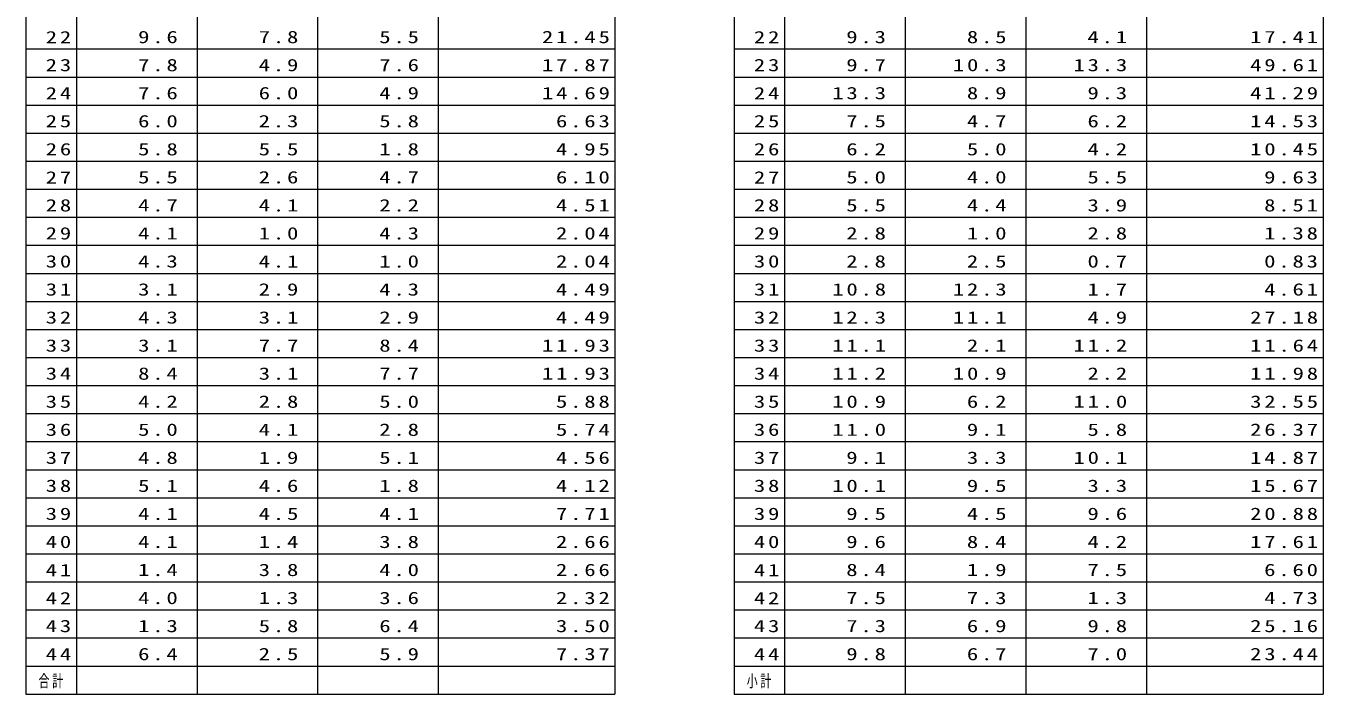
# Model space of a CAD drawing. Units: millimetres on the paper. Extents: x -364 to 372, y -252 to 274.
# Drawn here: x -364.2 to -133, y -252.3 to -133.2 of the extents above; entities that cross this region are included whole.
import ezdxf

# ---------------------------------------------------------------- set-up
doc = ezdxf.new("R2010")
doc.units = ezdxf.units.MM
doc.layers.add('0-1_layer1_', color=7, linetype='Continuous', lineweight=18)
doc.styles.add('ＭＳ ゴシック', font='')
doc.styles.get('ＭＳ ゴシック').set_extended_font_data('MS Gothic')

msp = doc.modelspace()

# ---------------------------------------------------------------- linework, layer by layer
at = {"layer": '0-1_layer1_'}
for p, q in [((-364.232, -22.3), (-364.232, -252.3)), ((-355.232, -22.3), (-355.232, -252.3)), ((-333.732, -22.3), (-333.732, -252.3)), ((-312.232, -22.3), (-312.232, -252.3)), ((-290.732, -22.3), (-290.732, -252.3)), ((-259.232, -22.3), (-259.232, -252.3)), ((-237.977, -22.3), (-237.977, -252.3)), ((-228.977, -22.3), (-228.977, -252.3)), ((-207.477, -22.3), (-207.477, -252.3)), ((-185.977, -22.3), (-185.977, -252.3)), ((-164.477, -22.3), (-164.477, -252.3)), ((-132.977, -22.3), (-132.977, -252.3)), ((-364.232, -137.3), (-259.232, -137.3)), ((-237.977, -137.3), (-132.977, -137.3)), ((-364.232, -142.3), (-259.232, -142.3)), ((-237.977, -142.3), (-132.977, -142.3)), ((-364.232, -147.3), (-259.232, -147.3)), ((-237.977, -147.3), (-132.977, -147.3)), ((-364.232, -152.3), (-259.232, -152.3)), ((-237.977, -152.3), (-132.977, -152.3)), ((-364.232, -157.3), (-259.232, -157.3)), ((-237.977, -157.3), (-132.977, -157.3)), ((-364.232, -162.3), (-259.232, -162.3)), ((-237.977, -162.3), (-132.977, -162.3)), ((-364.232, -167.3), (-259.232, -167.3)), ((-237.977, -167.3), (-132.977, -167.3)), ((-364.232, -172.3), (-259.232, -172.3)), ((-237.977, -172.3), (-132.977, -172.3)), ((-364.232, -177.3), (-259.232, -177.3)), ((-237.977, -177.3), (-132.977, -177.3)), ((-364.232, -182.3), (-259.232, -182.3)), ((-237.977, -182.3), (-132.977, -182.3)), ((-364.232, -187.3), (-259.232, -187.3)), ((-237.977, -187.3), (-132.977, -187.3)), ((-364.232, -192.3), (-259.232, -192.3)), ((-237.977, -192.3), (-132.977, -192.3)), ((-364.232, -197.3), (-259.232, -197.3)), ((-237.977, -197.3), (-132.977, -197.3)), ((-364.232, -202.3), (-259.232, -202.3)), ((-237.977, -202.3), (-132.977, -202.3)), ((-364.232, -207.3), (-259.232, -207.3)), ((-237.977, -207.3), (-132.977, -207.3)), ((-364.232, -212.3), (-259.232, -212.3)), ((-237.977, -212.3), (-132.977, -212.3)), ((-364.232, -217.3), (-259.232, -217.3)), ((-237.977, -217.3), (-132.977, -217.3)), ((-364.232, -222.3), (-259.232, -222.3)), ((-237.977, -222.3), (-132.977, -222.3)), ((-364.232, -227.3), (-259.232, -227.3)), ((-237.977, -227.3), (-132.977, -227.3)), ((-364.232, -232.3), (-259.232, -232.3)), ((-237.977, -232.3), (-132.977, -232.3)), ((-364.232, -237.3), (-259.232, -237.3)), ((-237.977, -237.3), (-132.977, -237.3)), ((-364.232, -242.3), (-259.232, -242.3)), ((-237.977, -242.3), (-132.977, -242.3)), ((-364.232, -247.3), (-259.232, -247.3)), ((-237.977, -247.3), (-132.977, -247.3)), ((-364.232, -252.3), (-259.232, -252.3)), ((-237.977, -252.3), (-132.977, -252.3))]:
    msp.add_line(p, q, dxfattribs=at)

# ---------------------------------------------------------------- texts
at = {"layer": '0-1_layer1_', "char_height": 2.199, "attachment_point": 7, "style": 'ＭＳ ゴシック'}
for s, insert in [('\\T1.25;\\W1.35;\\~22', (-363.232, -136.3)), ('\\T1.25;\\W1.35;9.6\\~', (-344.232, -136.3)), ('\\T1.25;\\W1.35;7.8\\~', (-322.732, -136.3)), ('\\T1.25;\\W1.35;21.45', (-272.232, -136.3)), ('\\T1.25;\\W1.35;\\~22', (-236.977, -136.3)), ('\\T1.25;\\W1.35;9.3\\~', (-217.977, -136.3)), ('\\T1.25;\\W1.35;8.5\\~', (-196.477, -136.3)), ('\\T1.25;\\W1.35;5.5\\~', (-301.232, -136.3)), ('\\T1.25;\\W1.35;4.1\\~', (-174.977, -136.3)), ('\\T1.25;\\W1.35;17.41', (-145.977, -136.3)), ('\\T1.25;\\W1.35;\\~23', (-363.232, -141.3)), ('\\T1.25;\\W1.35;7.8\\~', (-344.232, -141.3)), ('\\T1.25;\\W1.35;4.9\\~', (-322.732, -141.3)), ('\\T1.25;\\W1.35;7.6\\~', (-301.232, -141.3)), ('\\T1.25;\\W1.35;17.87', (-272.232, -141.3)), ('\\T1.25;\\W1.35;\\~23', (-236.977, -141.3)), ('\\T1.25;\\W1.35;9.7\\~', (-217.977, -141.3)), ('\\T1.25;\\W1.35;10.3\\~', (-198.977, -141.3)), ('\\T1.25;\\W1.35;13.3\\~', (-177.477, -141.3)), ('\\T1.25;\\W1.35;49.61', (-145.977, -141.3)), ('\\T1.25;\\W1.35;\\~24', (-363.232, -146.3)), ('\\T1.25;\\W1.35;7.6\\~', (-344.232, -146.3)), ('\\T1.25;\\W1.35;6.0\\~', (-322.732, -146.3)), ('\\T1.25;\\W1.35;4.9\\~', (-301.232, -146.3)), ('\\T1.25;\\W1.35;14.69', (-272.232, -146.3)), ('\\T1.25;\\W1.35;\\~24', (-236.977, -146.3)), ('\\T1.25;\\W1.35;13.3\\~', (-220.477, -146.3)), ('\\T1.25;\\W1.35;8.9\\~', (-196.477, -146.3)), ('\\T1.25;\\W1.35;9.3\\~', (-174.977, -146.3)), ('\\T1.25;\\W1.35;41.29', (-145.977, -146.3)), ('\\T1.25;\\W1.35;\\~25', (-363.232, -151.3)), ('\\T1.25;\\W1.35;6.0\\~', (-344.232, -151.3)), ('\\T1.25;\\W1.35;2.3\\~', (-322.732, -151.3)), ('\\T1.25;\\W1.35;5.8\\~', (-301.232, -151.3)), ('\\T1.25;\\W1.35;6.63', (-269.732, -151.3)), ('\\T1.25;\\W1.35;\\~25', (-236.977, -151.3)), ('\\T1.25;\\W1.35;7.5\\~', (-217.977, -151.3)), ('\\T1.25;\\W1.35;4.7\\~', (-196.477, -151.3)), ('\\T1.25;\\W1.35;6.2\\~', (-174.977, -151.3)), ('\\T1.25;\\W1.35;14.53', (-145.977, -151.3)), ('\\T1.25;\\W1.35;\\~26', (-363.232, -156.3)), ('\\T1.25;\\W1.35;5.8\\~', (-344.232, -156.3)), ('\\T1.25;\\W1.35;5.5\\~', (-322.732, -156.3)), ('\\T1.25;\\W1.35;1.8\\~', (-301.232, -156.3)), ('\\T1.25;\\W1.35;4.95', (-269.732, -156.3)), ('\\T1.25;\\W1.35;\\~26', (-236.977, -156.3)), ('\\T1.25;\\W1.35;6.2\\~', (-217.977, -156.3)), ('\\T1.25;\\W1.35;5.0\\~', (-196.477, -156.3)), ('\\T1.25;\\W1.35;4.2\\~', (-174.977, -156.3)), ('\\T1.25;\\W1.35;10.45', (-145.977, -156.3)), ('\\T1.25;\\W1.35;\\~27', (-363.232, -161.3)), ('\\T1.25;\\W1.35;5.5\\~', (-344.232, -161.3)), ('\\T1.25;\\W1.35;2.6\\~', (-322.732, -161.3)), ('\\T1.25;\\W1.35;4.7\\~', (-301.232, -161.3)), ('\\T1.25;\\W1.35;6.10', (-269.732, -161.3)), ('\\T1.25;\\W1.35;\\~27', (-236.977, -161.3)), ('\\T1.25;\\W1.35;5.0\\~', (-217.977, -161.3)), ('\\T1.25;\\W1.35;4.0\\~', (-196.477, -161.3)), ('\\T1.25;\\W1.35;5.5\\~', (-174.977, -161.3)), ('\\T1.25;\\W1.35;9.63', (-143.477, -161.3)), ('\\T1.25;\\W1.35;\\~28', (-363.232, -166.3)), ('\\T1.25;\\W1.35;4.7\\~', (-344.232, -166.3)), ('\\T1.25;\\W1.35;4.1\\~', (-322.732, -166.3)), ('\\T1.25;\\W1.35;2.2\\~', (-301.232, -166.3)), ('\\T1.25;\\W1.35;4.51', (-269.732, -166.3)), ('\\T1.25;\\W1.35;\\~28', (-236.977, -166.3)), ('\\T1.25;\\W1.35;5.5\\~', (-217.977, -166.3)), ('\\T1.25;\\W1.35;4.4\\~', (-196.477, -166.3)), ('\\T1.25;\\W1.35;3.9\\~', (-174.977, -166.3)), ('\\T1.25;\\W1.35;8.51', (-143.477, -166.3)), ('\\T1.25;\\W1.35;\\~29', (-363.232, -171.3)), ('\\T1.25;\\W1.35;4.1\\~', (-344.232, -171.3)), ('\\T1.25;\\W1.35;1.0\\~', (-322.732, -171.3)), ('\\T1.25;\\W1.35;4.3\\~', (-301.232, -171.3)), ('\\T1.25;\\W1.35;2.04', (-269.732, -171.3)), ('\\T1.25;\\W1.35;\\~29', (-236.977, -171.3)), ('\\T1.25;\\W1.35;2.8\\~', (-217.977, -171.3)), ('\\T1.25;\\W1.35;1.0\\~', (-196.477, -171.3)), ('\\T1.25;\\W1.35;2.8\\~', (-174.977, -171.3)), ('\\T1.25;\\W1.35;1.38', (-143.477, -171.3)), ('\\T1.25;\\W1.35;\\~30', (-363.232, -176.3)), ('\\T1.25;\\W1.35;4.3\\~', (-344.232, -176.3)), ('\\T1.25;\\W1.35;4.1\\~', (-322.732, -176.3)), ('\\T1.25;\\W1.35;1.0\\~', (-301.232, -176.3)), ('\\T1.25;\\W1.35;2.04', (-269.732, -176.3)), ('\\T1.25;\\W1.35;\\~30', (-236.977, -176.3)), ('\\T1.25;\\W1.35;2.8\\~', (-217.977, -176.3)), ('\\T1.25;\\W1.35;2.5\\~', (-196.477, -176.3)), ('\\T1.25;\\W1.35;0.7\\~', (-174.977, -176.3)), ('\\T1.25;\\W1.35;0.83', (-143.477, -176.3)), ('\\T1.25;\\W1.35;\\~31', (-363.232, -181.3)), ('\\T1.25;\\W1.35;3.1\\~', (-344.232, -181.3)), ('\\T1.25;\\W1.35;2.9\\~', (-322.732, -181.3)), ('\\T1.25;\\W1.35;4.3\\~', (-301.232, -181.3)), ('\\T1.25;\\W1.35;4.49', (-269.732, -181.3)), ('\\T1.25;\\W1.35;\\~31', (-236.977, -181.3)), ('\\T1.25;\\W1.35;10.8\\~', (-220.477, -181.3)), ('\\T1.25;\\W1.35;12.3\\~', (-198.977, -181.3)), ('\\T1.25;\\W1.35;1.7\\~', (-174.977, -181.3)), ('\\T1.25;\\W1.35;4.61', (-143.477, -181.3)), ('\\T1.25;\\W1.35;\\~32', (-363.232, -186.3)), ('\\T1.25;\\W1.35;4.3\\~', (-344.232, -186.3)), ('\\T1.25;\\W1.35;3.1\\~', (-322.732, -186.3)), ('\\T1.25;\\W1.35;2.9\\~', (-301.232, -186.3)), ('\\T1.25;\\W1.35;4.49', (-269.732, -186.3)), ('\\T1.25;\\W1.35;\\~32', (-236.977, -186.3)), ('\\T1.25;\\W1.35;12.3\\~', (-220.477, -186.3)), ('\\T1.25;\\W1.35;11.1\\~', (-198.977, -186.3)), ('\\T1.25;\\W1.35;4.9\\~', (-174.977, -186.3)), ('\\T1.25;\\W1.35;27.18', (-145.977, -186.3)), ('\\T1.25;\\W1.35;\\~33', (-363.232, -191.3)), ('\\T1.25;\\W1.35;3.1\\~', (-344.232, -191.3)), ('\\T1.25;\\W1.35;7.7\\~', (-322.732, -191.3)), ('\\T1.25;\\W1.35;8.4\\~', (-301.232, -191.3)), ('\\T1.25;\\W1.35;11.93', (-272.232, -191.3)), ('\\T1.25;\\W1.35;\\~33', (-236.977, -191.3)), ('\\T1.25;\\W1.35;11.1\\~', (-220.477, -191.3)), ('\\T1.25;\\W1.35;2.1\\~', (-196.477, -191.3)), ('\\T1.25;\\W1.35;11.2\\~', (-177.477, -191.3)), ('\\T1.25;\\W1.35;11.64', (-145.977, -191.3)), ('\\T1.25;\\W1.35;\\~34', (-363.232, -196.3)), ('\\T1.25;\\W1.35;8.4\\~', (-344.232, -196.3)), ('\\T1.25;\\W1.35;3.1\\~', (-322.732, -196.3)), ('\\T1.25;\\W1.35;7.7\\~', (-301.232, -196.3)), ('\\T1.25;\\W1.35;11.93', (-272.232, -196.3)), ('\\T1.25;\\W1.35;\\~34', (-236.977, -196.3)), ('\\T1.25;\\W1.35;11.2\\~', (-220.477, -196.3)), ('\\T1.25;\\W1.35;10.9\\~', (-198.977, -196.3)), ('\\T1.25;\\W1.35;2.2\\~', (-174.977, -196.3)), ('\\T1.25;\\W1.35;11.98', (-145.977, -196.3)), ('\\T1.25;\\W1.35;\\~35', (-363.232, -201.3)), ('\\T1.25;\\W1.35;4.2\\~', (-344.232, -201.3)), ('\\T1.25;\\W1.35;2.8\\~', (-322.732, -201.3)), ('\\T1.25;\\W1.35;5.0\\~', (-301.232, -201.3)), ('\\T1.25;\\W1.35;5.88', (-269.732, -201.3)), ('\\T1.25;\\W1.35;\\~35', (-236.977, -201.3)), ('\\T1.25;\\W1.35;10.9\\~', (-220.477, -201.3)), ('\\T1.25;\\W1.35;6.2\\~', (-196.477, -201.3)), ('\\T1.25;\\W1.35;11.0\\~', (-177.477, -201.3)), ('\\T1.25;\\W1.35;32.55', (-145.977, -201.3)), ('\\T1.25;\\W1.35;\\~36', (-363.232, -206.3)), ('\\T1.25;\\W1.35;5.0\\~', (-344.232, -206.3)), ('\\T1.25;\\W1.35;4.1\\~', (-322.732, -206.3)), ('\\T1.25;\\W1.35;2.8\\~', (-301.232, -206.3)), ('\\T1.25;\\W1.35;5.74', (-269.732, -206.3)), ('\\T1.25;\\W1.35;\\~36', (-236.977, -206.3)), ('\\T1.25;\\W1.35;11.0\\~', (-220.477, -206.3)), ('\\T1.25;\\W1.35;9.1\\~', (-196.477, -206.3)), ('\\T1.25;\\W1.35;5.8\\~', (-174.977, -206.3)), ('\\T1.25;\\W1.35;26.37', (-145.977, -206.3)), ('\\T1.25;\\W1.35;\\~37', (-363.232, -211.3)), ('\\T1.25;\\W1.35;4.8\\~', (-344.232, -211.3)), ('\\T1.25;\\W1.35;1.9\\~', (-322.732, -211.3)), ('\\T1.25;\\W1.35;5.1\\~', (-301.232, -211.3)), ('\\T1.25;\\W1.35;4.56', (-269.732, -211.3)), ('\\T1.25;\\W1.35;\\~37', (-236.977, -211.3)), ('\\T1.25;\\W1.35;9.1\\~', (-217.977, -211.3)), ('\\T1.25;\\W1.35;3.3\\~', (-196.477, -211.3)), ('\\T1.25;\\W1.35;10.1\\~', (-177.477, -211.3)), ('\\T1.25;\\W1.35;14.87', (-145.977, -211.3)), ('\\T1.25;\\W1.35;\\~38', (-363.232, -216.3)), ('\\T1.25;\\W1.35;5.1\\~', (-344.232, -216.3)), ('\\T1.25;\\W1.35;4.6\\~', (-322.732, -216.3)), ('\\T1.25;\\W1.35;1.8\\~', (-301.232, -216.3)), ('\\T1.25;\\W1.35;4.12', (-269.732, -216.3)), ('\\T1.25;\\W1.35;\\~38', (-236.977, -216.3)), ('\\T1.25;\\W1.35;10.1\\~', (-220.477, -216.3)), ('\\T1.25;\\W1.35;9.5\\~', (-196.477, -216.3)), ('\\T1.25;\\W1.35;3.3\\~', (-174.977, -216.3)), ('\\T1.25;\\W1.35;15.67', (-145.977, -216.3)), ('\\T1.25;\\W1.35;\\~39', (-363.232, -221.3)), ('\\T1.25;\\W1.35;4.1\\~', (-344.232, -221.3)), ('\\T1.25;\\W1.35;4.5\\~', (-322.732, -221.3)), ('\\T1.25;\\W1.35;4.1\\~', (-301.232, -221.3)), ('\\T1.25;\\W1.35;7.71', (-269.732, -221.3)), ('\\T1.25;\\W1.35;\\~39', (-236.977, -221.3)), ('\\T1.25;\\W1.35;9.5\\~', (-217.977, -221.3)), ('\\T1.25;\\W1.35;4.5\\~', (-196.477, -221.3)), ('\\T1.25;\\W1.35;9.6\\~', (-174.977, -221.3)), ('\\T1.25;\\W1.35;20.88', (-145.977, -221.3)), ('\\T1.25;\\W1.35;\\~40', (-363.232, -226.3)), ('\\T1.25;\\W1.35;4.1\\~', (-344.232, -226.3)), ('\\T1.25;\\W1.35;1.4\\~', (-322.732, -226.3)), ('\\T1.25;\\W1.35;3.8\\~', (-301.232, -226.3)), ('\\T1.25;\\W1.35;2.66', (-269.732, -226.3)), ('\\T1.25;\\W1.35;\\~40', (-236.977, -226.3)), ('\\T1.25;\\W1.35;9.6\\~', (-217.977, -226.3)), ('\\T1.25;\\W1.35;8.4\\~', (-196.477, -226.3)), ('\\T1.25;\\W1.35;4.2\\~', (-174.977, -226.3)), ('\\T1.25;\\W1.35;17.61', (-145.977, -226.3)), ('\\T1.25;\\W1.35;\\~41', (-363.232, -231.3)), ('\\T1.25;\\W1.35;1.4\\~', (-344.232, -231.3)), ('\\T1.25;\\W1.35;3.8\\~', (-322.732, -231.3)), ('\\T1.25;\\W1.35;4.0\\~', (-301.232, -231.3)), ('\\T1.25;\\W1.35;2.66', (-269.732, -231.3)), ('\\T1.25;\\W1.35;\\~41', (-236.977, -231.3)), ('\\T1.25;\\W1.35;8.4\\~', (-217.977, -231.3)), ('\\T1.25;\\W1.35;1.9\\~', (-196.477, -231.3)), ('\\T1.25;\\W1.35;7.5\\~', (-174.977, -231.3)), ('\\T1.25;\\W1.35;6.60', (-143.477, -231.3)), ('\\T1.25;\\W1.35;\\~42', (-363.232, -236.3)), ('\\T1.25;\\W1.35;4.0\\~', (-344.232, -236.3)), ('\\T1.25;\\W1.35;1.3\\~', (-322.732, -236.3)), ('\\T1.25;\\W1.35;3.6\\~', (-301.232, -236.3)), ('\\T1.25;\\W1.35;2.32', (-269.732, -236.3)), ('\\T1.25;\\W1.35;\\~42', (-236.977, -236.3)), ('\\T1.25;\\W1.35;7.5\\~', (-217.977, -236.3)), ('\\T1.25;\\W1.35;7.3\\~', (-196.477, -236.3)), ('\\T1.25;\\W1.35;1.3\\~', (-174.977, -236.3)), ('\\T1.25;\\W1.35;4.73', (-143.477, -236.3)), ('\\T1.25;\\W1.35;\\~43', (-363.232, -241.3)), ('\\T1.25;\\W1.35;1.3\\~', (-344.232, -241.3)), ('\\T1.25;\\W1.35;5.8\\~', (-322.732, -241.3)), ('\\T1.25;\\W1.35;6.4\\~', (-301.232, -241.3)), ('\\T1.25;\\W1.35;3.50', (-269.732, -241.3)), ('\\T1.25;\\W1.35;\\~43', (-236.977, -241.3)), ('\\T1.25;\\W1.35;7.3\\~', (-217.977, -241.3)), ('\\T1.25;\\W1.35;6.9\\~', (-196.477, -241.3)), ('\\T1.25;\\W1.35;9.8\\~', (-174.977, -241.3)), ('\\T1.25;\\W1.35;25.16', (-145.977, -241.3)), ('\\T1.25;\\W1.35;\\~44', (-363.232, -246.3)), ('\\T1.25;\\W1.35;6.4\\~', (-344.232, -246.3)), ('\\T1.25;\\W1.35;2.5\\~', (-322.732, -246.3)), ('\\T1.25;\\W1.35;5.9\\~', (-301.232, -246.3)), ('\\T1.25;\\W1.35;7.37', (-269.732, -246.3)), ('\\T1.25;\\W1.35;\\~44', (-236.977, -246.3)), ('\\T1.25;\\W1.35;9.8\\~', (-217.977, -246.3)), ('\\T1.25;\\W1.35;6.7\\~', (-196.477, -246.3)), ('\\T1.25;\\W1.35;7.0\\~', (-174.977, -246.3)), ('\\T1.25;\\W1.35;23.44', (-145.977, -246.3)), ('\\T1.25;\\W0.65;合計', (-361.982, -251.3)), ('\\T1.25;\\W0.65;小計', (-235.727, -251.3))]:
    msp.add_mtext(s, dxfattribs=dict(at, insert=insert))

doc.saveas('drawing.dxf')
